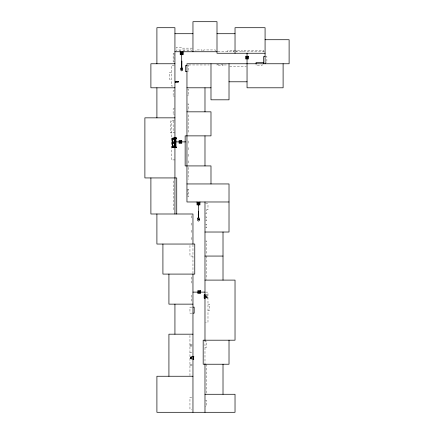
<?xml version="1.0" encoding="UTF-8"?>
<svg xmlns="http://www.w3.org/2000/svg" width="434" height="434" viewBox="0 0 434 434"><rect width="100%" height="100%" fill="white"/><g stroke="black" fill="none" stroke-linecap="round" stroke-linejoin="round"><path stroke-width="0.33" stroke-dasharray="2.17 1.63" d="M190.803 357.366L190.64 357.106L191.069 357.111M190.71 356.992L190.678 358.701L190.743 356.992M190.792 358.701L190.824 356.992M190.922 358.701L190.955 356.998M192.989 359.173C190.141 360.464 190.233 355.207 193.032 356.596M190.841 357.187L193.477 356.612M190.955 357.204L193.472 356.726M205.515 297.643L206.063 296.688L205.651 296.449L206.112 295.5L205.683 295.342M205.645 296.796L205.911 296.4M205.759 296.639L206.134 296.373L205.472 295.505M192.289 48.141L182.144 48.141L182.144 47.539L176.139 47.539L176.139 48.141M217.879 51.744L234.36 51.744M235.695 51.744L264.404 51.744M174.332 53.55L173.133 53.55L173.133 61.964L174.332 61.964M265.673 56.556L266.877 56.556L266.877 62.561L265.673 62.561M217 64.666L223.011 64.666M188.757 64.964L209.188 64.964M224.21 64.964L227.817 64.964M174.332 65.567L171.332 65.567L171.332 85.997L174.332 85.997M187.553 65.567L188.757 65.567L188.757 71.577L187.553 71.577M229.684 66.771L246.376 66.771M171.332 72.18L169.526 72.18L169.526 79.389L171.332 79.389M187.553 89.605L188.757 89.605L188.757 95.616L187.553 95.616M174.332 90.804L173.133 90.804L173.133 96.815L174.332 96.815M187.553 104.024L188.757 104.024L188.757 110.035L187.553 110.035M174.332 108.836L173.133 108.836L173.133 114.842L174.332 114.842M174.332 120.853L170.426 120.853L170.426 132.869L174.935 132.869M175.52 137.876L171.804 137.876L171.804 138.37L175.52 138.37M174.224 138.028L172.841 138.294M172.51 139.043L172.152 139.043L172.51 139.271M172.51 139.802L172.152 139.802L172.51 140.036M172.51 140.567L172.152 140.567L172.51 140.795M172.51 141.332L172.152 141.332L172.51 141.56M171.332 141.885L174.332 141.885M172.51 142.097L172.152 142.097L172.51 142.325M172.51 142.857L172.141 142.857L172.51 143.084M172.51 143.621L172.141 143.621L172.51 143.849M172.51 144.386L172.141 144.386L172.51 144.614M172.51 145.146L172.141 145.146L172.51 145.374M172.51 145.911L172.141 145.911L172.51 146.139M172.51 146.676L172.152 146.676L172.51 146.904M175.52 147.115L171.804 147.115L171.804 147.609L175.52 147.609M174.224 147.267L172.841 147.267L174.224 147.533M174.935 159.913L171.332 159.913L171.332 120.853M187.553 189.36L188.757 189.36L188.757 196.569L187.553 196.569M205.58 203.779L207.984 203.779L207.984 209.79L205.58 209.79M205.58 213.392L206.785 213.392L206.785 209.79M205.58 217L206.785 217L206.785 220.608L205.58 220.608M205.58 224.21L206.785 224.21L206.785 227.817L205.58 227.817M205.58 241.038L206.785 241.038L206.785 253.055L205.58 253.055M192.962 256.06L189.956 256.06L189.956 244.711M205.58 292.115L207.984 292.115L207.984 322.164L205.58 322.164M205.076 294.838L207.457 294.838L207.457 298.196L204.479 298.196M205.814 295.142L207.457 295.142M205.814 297.892L207.457 297.892M207.984 304.136L209.79 304.136L209.79 310.142L207.984 310.142M191.763 307.136L189.956 307.136L189.956 313.147L191.763 313.147M189.956 344.694L192.962 344.694M189.956 345.898L192.962 345.898M189.956 346.017L191.763 346.017M204.984 347.401L206.486 347.401L206.486 341.39L204.984 341.39L204.984 362.992M189.956 352.207L191.763 352.207M189.956 364.527L192.962 364.527M189.956 365.726L192.962 365.726M191.763 397.278L189.956 397.278L189.956 409.295L191.763 409.295M205.483 400.284L206.486 400.284L206.486 406.289L205.483 406.289M190.629 356.992L191.069 356.998M190.613 357.844L190.949 357.849M191.047 357.849L193.244 357.887M190.602 358.582L193.428 359.059M190.602 358.696L191.036 358.706M193.428 359.173L190.819 358.506M205.678 295.744L205.776 296.845M263.872 51.744L263.872 50.545L244.044 50.545L244.044 51.744M262.071 64.368L262.071 65.567L256.06 65.567L256.06 64.368M242.237 51.744L242.237 50.545L227.817 50.545L227.817 51.744M236.232 50.545L236.232 51.744M233.828 50.545L233.828 51.744M223.011 64.368L223.011 65.567L217 65.567L217 64.368M215.199 51.147L215.199 49.943L203.779 49.943L203.779 51.147M207.148 294.838L207.148 295.142M207.148 297.892L207.148 298.196M206.785 364.224L206.785 393.605M206.486 256.06L206.486 279.431M205.716 295.142L205.716 297.892M201.978 51.147L201.978 49.943L195.967 49.943L195.967 51.147M192.962 244.711L192.962 273.42M191.459 277.093L191.459 283.104M191.459 295.12L191.459 301.131M191.161 51.147L191.161 49.943L188.155 49.943L188.155 51.147M191.161 215.796L191.161 219.403M191.161 223.011L191.161 226.613M191.161 230.221L191.161 233.828M191.161 237.431L191.161 241.038M189.956 335.493L189.956 375.589M188.155 114.842L188.155 132.869M188.155 140.985L188.155 144.289M188.155 147.593L188.155 150.896M188.155 154.206L188.155 157.509M188.155 160.813L188.155 164.117M188.155 167.426L188.155 179.443M187.857 189.36L187.857 196.569M187.553 51.147L187.553 49.943L184.249 49.943L184.249 51.147M183.647 51.147L183.647 49.943L180.343 49.943L180.343 51.147M179.741 51.147L179.741 49.943L176.736 49.943L176.736 51.147M174.121 147.663L174.121 137.822L172.944 137.822L172.965 147.663M174.034 53.55L174.034 61.964M173.578 137.822L173.578 147.663M173.486 137.822L173.508 147.663M173.432 180.945L173.432 210.989M173.215 137.876L173.215 138.37M173.215 147.115L173.215 147.609M173.133 120.853L173.133 132.869M172.927 138.028L172.922 147.115M172.672 137.876L172.672 147.609M172.596 137.876L172.596 138.37M172.596 147.115L172.596 147.609M172.493 138.37L172.493 147.115M172.276 138.37L172.276 147.115M172.108 138.37L172.108 147.115M172.021 138.37L172.021 147.115M206.248 295.901L205.787 296.026L206.074 297.089L206.535 296.964L206.248 295.901M206.096 296.547L205.635 296.644L205.841 297.719L206.307 297.621L206.096 296.547M206.671 296.493L206.193 296.503L206.21 297.599L206.682 297.588L206.671 296.493M172.406 147.115L172.406 138.37L172.363 147.115"/><path stroke-width="0.65" d="M193.531 359.195L193.537 358.555M193.575 359.249L193.526 358.196M193.564 357.204L193.472 356.612M193.678 357.209L193.694 356.596M193.672 359.233L193.624 356.542M181.83 66.95L181.884 61.031M198.62 217.157L198.674 211.233M180.924 69.386L181.146 68.534M180.973 53.23L181.689 52.514L182.399 53.23L181.689 53.946L180.973 53.23L181.846 53.23L181.531 53.23M197.763 203.432L197.975 202.928L198.984 202.928L198.984 203.937L198.479 204.148L197.763 203.432L198.322 203.432L198.479 202.721M180.593 54.326L180.593 52.134L182.779 52.134L182.779 54.326L180.593 54.326L180.902 54.017M181.184 53.735L181.575 53.339M181.797 53.116L182.193 52.726M182.475 52.443L182.779 52.134M197.383 204.528L197.692 204.219L199.575 204.528L197.383 204.528L197.383 202.342L199.575 202.342L199.575 204.528M197.975 203.937L198.365 203.546M198.642 203.269L198.316 203.595L198.984 202.928M175.591 82.004L175.803 81.635L175.434 81.424L175.434 82.004L178.195 82.004M174.935 33.716L192.962 33.716M217 33.716L235.027 33.716M265.076 39.727L289.109 39.727L289.109 63.765L186.956 63.765L186.956 201.978L229.016 201.978M174.935 51.744L217.217 51.744M181.846 53.23L182.399 53.23M265.076 53.246L217 53.246L217 21.7L192.962 21.7L192.962 51.744M265.076 56.556L263.574 56.556L263.574 63.765M263.574 62.561L256.06 62.561L256.06 63.765M174.935 63.765L150.896 63.765L150.896 87.804L174.935 87.804M186.956 65.567L185.454 65.567L185.454 71.577L186.956 71.577M229.016 81.793L247.044 81.793M186.956 87.804L210.989 87.804M186.956 111.836L210.989 111.836L210.989 135.875L185.15 135.875L185.15 165.924L210.989 165.924L210.989 183.951M174.935 117.847L144.891 117.847L144.891 177.94L176.736 177.94L176.736 213.995M174.745 137.876L176.551 137.876M174.745 138.37L176.551 138.37M176.269 141.885L185.616 141.885M174.745 147.115L176.551 147.115M176.551 147.609L174.734 147.663L174.734 137.822L175.369 137.822L175.352 147.663M186.956 183.951L229.016 183.951L229.016 232.022L204.984 232.022M199.195 203.432L198.636 203.432L198.984 203.937M204.984 256.06L223.011 256.06M204.984 280.098L235.027 280.098L235.027 340.191L203.177 340.191L203.177 364.224L229.016 364.224L229.016 340.191M192.962 292.115L204.984 292.115M205.032 294.838L204.175 294.838L204.175 298.196L205.032 298.196M204.175 295.142L205.201 295.142M204.175 297.892L205.201 297.892M192.962 304.136L168.924 304.136L168.924 274.087M192.962 307.136L194.166 307.136L194.166 313.147L192.962 313.147M192.962 334.18L168.924 334.18L168.924 376.245M192.962 376.245L156.907 376.245L156.907 412.3L235.027 412.3L235.027 394.273L204.984 394.273M193.537 356.596L193.819 356.602M193.537 356.71L193.814 356.715M193.488 357.893L193.792 357.898M193.493 359.081L193.776 359.086M193.493 359.195L193.77 359.2M180.593 52.134L180.902 52.443M181.184 52.726L181.575 53.116M181.797 53.339L182.193 53.735M182.475 54.017L182.779 54.326M197.383 202.342L197.692 203.969M197.975 202.928L198.365 203.324M199.016 218.736L199.244 219.588M193.645 358.196L193.651 358.587M198.278 214.119L198.338 217.157M181.488 63.912L181.542 66.95M283.104 63.765L283.104 87.804L247.044 87.804L247.044 53.084M265.076 63.765L265.076 27.711L235.027 27.711L235.027 53.246M229.016 63.765L229.016 99.82L210.989 99.82L210.989 63.765M223.011 232.022L223.011 280.098M223.011 364.224L223.011 394.273M204.984 87.804L204.984 111.836M204.984 135.875L204.984 165.924M204.984 201.978L204.984 340.728M204.984 363.67L204.984 412.3M204.56 295.549L204.56 297.491M204.479 297.892L204.479 298.196M199.955 201.956L199.955 204.913L196.998 204.913L196.998 201.956M198.479 203.589L198.479 217.157M192.962 244.044L192.962 213.995L150.896 213.995L150.896 177.94M192.962 274.087L192.962 412.3M183.164 51.749L183.164 54.706L180.208 54.706L180.208 51.749M182.475 52.698L182.475 53.762M181.689 52.514L181.689 53.073M181.689 53.387L181.689 66.95M178.195 81.424L175.548 81.424M176.058 137.876L176.058 138.37M176.058 147.115L176.058 147.609M175.982 137.876L175.982 147.609M175.52 137.876L175.52 138.37M175.52 147.115L175.52 147.609M175.434 138.37L175.45 147.115M174.935 213.995L174.935 27.711L156.907 27.711L156.907 63.765M174.935 304.136L174.935 334.18M174.81 137.822L174.81 147.663M162.918 244.044L162.918 274.087L194.768 274.087L194.768 244.044L156.907 244.044L156.907 213.995M156.907 87.804L156.907 117.847M180.924 68.371L180.924 70.4L181.689 70.899L182.454 70.4L182.719 69.386L181.884 66.95L181.488 66.95L180.924 68.371M197.714 218.573L197.714 220.608L198.479 221.107L199.244 220.608L199.51 219.588L198.674 217.157L198.278 217.157L197.714 218.573M181.884 53.344C181.591 53.67 181.553 52.742 181.851 53.393M198.674 203.551L198.278 203.551L198.674 203.551M181.363 52.905L181.363 53.556L182.009 53.556L182.009 52.905L181.363 52.905M198.154 203.112L198.154 203.758L198.805 203.758L198.805 203.112L198.154 203.112M247.564 57.223L247.071 58.183L246.545 57.223L247.564 57.223M181.027 141.913L180.067 142.439L180.067 141.419L181.027 141.913M199.786 292.055L198.826 292.581L198.826 291.561L199.786 292.055M182.687 52.232L180.69 52.232L180.69 54.228L182.687 54.228L182.687 52.232M248.579 56.263L245.573 56.263L245.573 58.91L248.579 58.91L248.579 56.263M181.976 68.843L181.477 68.843L181.477 69.31L181.976 69.31L181.976 68.843M178.493 81.424L175.249 81.424L175.249 82.004L178.493 82.004L178.493 81.424M181.754 140.404L179.106 140.404L179.106 143.41L181.754 143.41L181.754 140.404M199.477 202.434L197.481 202.434L197.481 204.436L199.477 204.436L199.477 202.434M198.767 219.051L198.267 219.051L198.267 219.517L198.767 219.517L198.767 219.051M200.513 290.547L197.866 290.547L197.866 293.552L200.513 293.552L200.513 290.547M198.674 292.695A0.841 0.841 0 0 0 200.014 292.131A0.841 0.841 0 0 0 198.853 291.252A0.841 0.841 0 0 0 198.674 292.695M246.593 58.248A0.841 0.841 0 0 0 247.933 57.679A0.841 0.841 0 0 0 246.772 56.8A0.841 0.841 0 0 0 246.593 58.248M179.915 142.553A0.841 0.841 0 0 0 181.255 141.989A0.841 0.841 0 0 0 180.094 141.11A0.841 0.841 0 0 0 179.915 142.553"/></g></svg>
